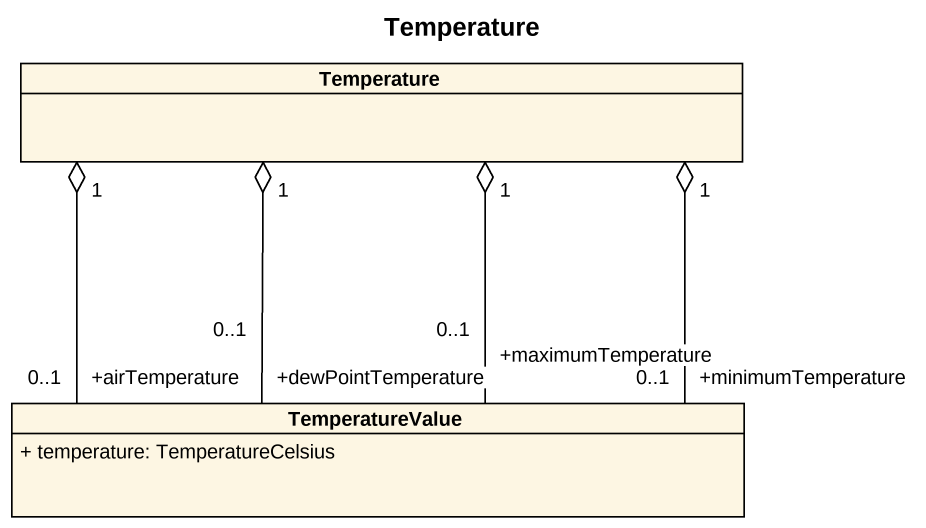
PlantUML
@startuml
title Temperature
hide circle
hide empty members
skinparam classAttributeIconSize 0
class Temperature
class TemperatureValue {
  + temperature: TemperatureCelsius
}
TemperatureValue "+airTemperature\n0..1" -up-o "1" Temperature
TemperatureValue "+dewPointTemperature\n0..1" -up-o "1" Temperature
TemperatureValue "+minimumTemperature\n0..1" -up-o "1" Temperature
TemperatureValue "+maximumTemperature\n0..1" -up-o "1" Temperature
@enduml
